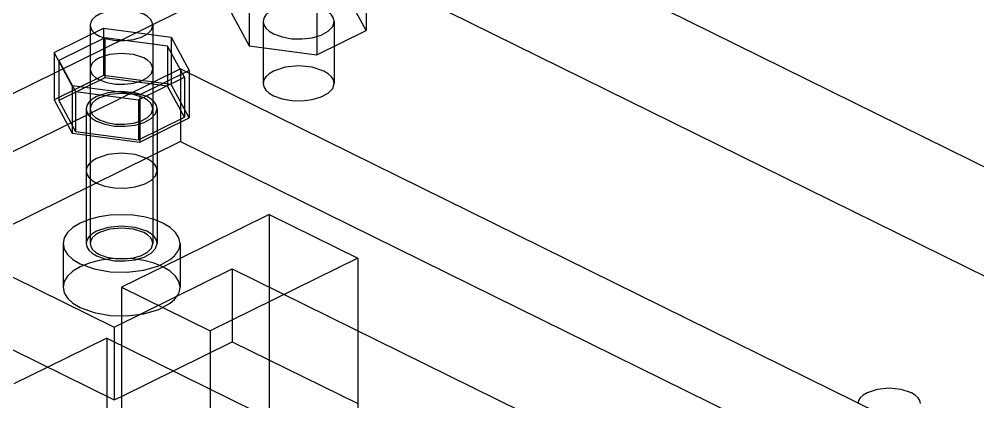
# Model space of a CAD drawing. Header units: millimetres. Extents: x 8 to 412, y 8 to 289.
# Drawn here: x 163.92 to 197.84, y 228.56 to 242.08 of the extents above; entities that cross this region are included whole.
import ezdxf

# ---------------------------------------------------------------- set-up
doc = ezdxf.new("R2010")
doc.units = ezdxf.units.MM
doc.layers.add('HIDDEN', color=8, linetype='Continuous')
doc.layers.add('OUTLINE', color=7, linetype='Continuous')

msp = doc.modelspace()

# ---------------------------------------------------------------- linework, layer by layer
at = {"layer": 'HIDDEN'}
for points in [[(176.203, 243.356), (176.203, 241.685)], [(176.203, 241.685), (175.563, 242.861)], [(172.065, 242.81), (172.065, 241.139)], [(175.07, 242), (175.046, 242.12), (174.974, 242.236), (174.858, 242.343), (174.702, 242.437), (174.295, 242.571), (173.814, 242.618), (173.334, 242.571), (172.926, 242.437), (172.77, 242.343), (172.654, 242.236), (172.583, 242.12), (172.558, 242)], [(174.454, 242.495), (174.454, 240.823)], [(168.655, 241.871), (168.633, 241.978), (168.57, 242.08), (168.468, 242.174), (168.33, 242.257), (167.971, 242.375), (167.547, 242.417), (167.123, 242.375), (166.763, 242.257), (166.626, 242.174), (166.523, 242.08), (166.46, 241.978), (166.439, 241.871)], [(171.425, 242.315), (172.065, 241.139)], [(166.439, 241.871), (166.46, 241.765), (166.523, 241.662), (166.626, 241.568), (166.763, 241.485)], [(166.439, 241.871), (166.439, 234.157)], [(166.763, 241.485), (167.025, 241.39), (167.331, 241.336), (167.655, 241.328), (167.971, 241.367), (168.25, 241.45), (168.468, 241.568), (168.607, 241.713), (168.655, 241.871)], [(168.655, 241.871), (168.655, 234.157)], [(172.558, 242), (172.583, 241.879), (172.654, 241.763), (172.77, 241.656), (172.926, 241.563)], [(172.558, 242), (172.558, 239.814)], [(172.926, 241.563), (173.222, 241.455), (173.569, 241.393), (173.937, 241.385), (174.295, 241.429), (174.611, 241.522), (174.858, 241.656), (175.016, 241.82), (175.07, 242)], [(175.07, 242), (175.07, 239.814)], [(165.158, 240.901), (166.907, 241.762)], [(166.907, 241.762), (169.296, 241.447)], [(166.907, 241.762), (166.907, 240.09)], [(174.454, 240.823), (176.203, 241.685)], [(166.951, 241.423), (165.323, 240.622)], [(169.175, 241.13), (166.951, 241.423)], [(166.951, 241.423), (166.951, 240.009)], [(169.296, 241.447), (169.936, 240.27)], [(169.296, 241.447), (169.296, 239.775)], [(172.065, 241.139), (174.454, 240.823)], [(165.798, 239.724), (165.158, 240.901)], [(165.158, 240.901), (165.158, 239.229)], [(168.655, 240.328), (168.633, 240.435), (168.57, 240.537), (168.468, 240.631), (168.33, 240.714), (167.971, 240.832), (167.547, 240.874), (167.123, 240.832), (166.763, 240.714), (166.626, 240.631), (166.523, 240.537), (166.46, 240.435), (166.439, 240.328)], [(169.771, 240.035), (169.175, 241.13)], [(169.175, 241.13), (169.175, 239.716)], [(165.323, 240.622), (165.323, 239.207)], [(165.323, 240.622), (165.919, 239.527)], [(166.439, 240.328), (166.46, 240.222), (166.523, 240.12), (166.626, 240.025), (166.763, 239.943)], [(166.439, 240.328), (166.439, 238.914)], [(166.763, 239.943), (167.025, 239.847), (167.331, 239.793), (167.655, 239.785), (167.971, 239.824), (168.25, 239.907), (168.468, 240.025), (168.607, 240.17), (168.655, 240.328)], [(169.936, 240.27), (168.187, 239.409)], [(168.655, 240.328), (168.655, 238.914)], [(169.936, 240.27), (169.936, 238.599)], [(166.907, 240.09), (165.158, 239.229)], [(166.951, 240.009), (165.323, 239.207)], [(169.296, 239.775), (166.907, 240.09)], [(169.175, 239.716), (166.951, 240.009)], [(168.143, 239.233), (169.771, 240.035)], [(169.771, 240.035), (169.771, 238.621)], [(168.187, 239.409), (165.798, 239.724)], [(165.798, 239.724), (165.798, 238.053)], [(165.919, 239.527), (165.919, 238.112)], [(165.919, 239.527), (168.143, 239.233)], [(168.802, 238.914), (168.778, 239.035), (168.707, 239.151), (168.591, 239.257), (168.435, 239.351), (168.027, 239.485), (167.547, 239.532), (167.066, 239.485), (166.659, 239.351), (166.503, 239.257), (166.387, 239.151), (166.315, 239.035), (166.291, 238.914)], [(168.655, 238.914), (168.633, 239.02), (168.57, 239.123), (168.468, 239.217), (168.33, 239.3), (167.971, 239.418), (167.547, 239.459), (167.123, 239.418), (166.763, 239.3), (166.626, 239.217), (166.523, 239.123), (166.46, 239.02), (166.439, 238.914)], [(169.771, 238.621), (169.175, 239.716)], [(169.936, 238.599), (169.296, 239.775)], [(165.158, 239.229), (165.798, 238.053)], [(165.323, 239.207), (165.919, 238.112)], [(168.143, 239.233), (168.143, 237.819)], [(168.187, 239.409), (168.187, 237.738)], [(166.291, 238.914), (166.315, 238.793), (166.387, 238.677), (166.503, 238.571), (166.659, 238.477)], [(166.291, 238.914), (166.291, 236.728)], [(166.439, 238.914), (166.46, 238.808), (166.523, 238.705), (166.626, 238.611), (166.763, 238.528)], [(166.659, 238.477), (166.955, 238.369), (167.302, 238.308), (167.67, 238.299), (168.027, 238.343), (168.343, 238.436), (168.591, 238.571), (168.748, 238.735), (168.802, 238.914)], [(166.763, 238.528), (167.025, 238.433), (167.331, 238.379), (167.655, 238.371), (167.971, 238.41), (168.25, 238.492), (168.468, 238.611), (168.607, 238.756), (168.655, 238.914)], [(168.802, 238.914), (168.802, 236.728)], [(168.143, 237.819), (169.771, 238.621)], [(168.187, 237.738), (169.936, 238.599)], [(165.919, 238.112), (168.143, 237.819)], [(165.798, 238.053), (168.187, 237.738)], [(168.802, 236.728), (168.778, 236.849), (168.707, 236.965), (168.591, 237.072), (168.435, 237.165), (168.027, 237.299), (167.547, 237.346), (167.066, 237.299), (166.659, 237.165), (166.503, 237.072), (166.387, 236.965), (166.315, 236.849), (166.291, 236.728)], [(168.802, 236.728), (168.778, 236.849), (168.707, 236.965), (168.591, 237.072), (168.435, 237.165), (168.027, 237.299), (167.547, 237.346), (167.066, 237.299), (166.659, 237.165), (166.503, 237.072), (166.387, 236.965), (166.315, 236.849), (166.291, 236.728)], [(166.291, 236.728), (166.315, 236.608), (166.387, 236.492), (166.503, 236.385), (166.659, 236.291)], [(166.291, 236.728), (166.315, 236.608), (166.387, 236.492), (166.503, 236.385), (166.659, 236.291)], [(166.291, 236.728), (166.291, 234.157)], [(166.659, 236.291), (166.955, 236.183), (167.302, 236.122), (167.67, 236.113), (168.027, 236.157), (168.343, 236.25), (168.591, 236.385), (168.748, 236.549), (168.802, 236.728)], [(166.659, 236.291), (166.955, 236.183), (167.302, 236.122), (167.67, 236.113), (168.027, 236.157), (168.343, 236.25), (168.591, 236.385), (168.748, 236.549), (168.802, 236.728)], [(168.802, 236.728), (168.802, 234.157)], [(159.19, 235.185), (167.286, 231.2)], [(168.802, 234.157), (168.778, 234.277), (168.707, 234.393), (168.591, 234.5), (168.435, 234.594), (168.027, 234.728), (167.547, 234.775), (167.066, 234.728), (166.659, 234.594), (166.503, 234.5), (166.387, 234.393), (166.315, 234.277), (166.291, 234.157)], [(168.655, 234.157), (168.633, 234.263), (168.57, 234.365), (168.468, 234.46), (168.33, 234.542), (167.971, 234.661), (167.547, 234.702), (167.123, 234.661), (166.763, 234.542), (166.626, 234.46), (166.523, 234.365), (166.46, 234.263), (166.439, 234.157)], [(165.479, 234.157), (165.518, 233.958), (165.636, 233.767), (165.827, 233.591), (166.084, 233.437)], [(166.084, 233.437), (166.572, 233.259), (167.143, 233.158), (167.75, 233.143), (168.338, 233.216), (168.859, 233.37), (169.266, 233.591), (169.416, 233.721), (169.526, 233.861), (169.593, 234.007), (169.615, 234.157)], [(166.291, 234.157), (166.315, 234.036), (166.387, 233.92), (166.503, 233.813), (166.659, 233.72)], [(166.439, 234.157), (166.46, 234.05), (166.523, 233.948), (166.626, 233.854), (166.763, 233.771)], [(166.659, 233.72), (166.955, 233.611), (167.302, 233.55), (167.67, 233.541), (168.027, 233.586), (168.343, 233.679), (168.591, 233.813), (168.748, 233.977), (168.802, 234.157)], [(166.763, 233.771), (167.025, 233.676), (167.331, 233.622), (167.655, 233.614), (167.971, 233.653), (168.25, 233.735), (168.468, 233.854), (168.607, 233.998), (168.655, 234.157)], [(169.615, 233.632), (167.547, 232.614)], [(175.903, 233.642), (170.68, 231.071)], [(167.286, 231.2), (171.464, 233.257)], [(171.464, 233.257), (187.654, 225.285)], [(171.464, 233.257), (171.464, 230.685)], [(167.547, 232.614), (170.68, 231.071)], [(167.547, 232.614), (167.547, 231.596)], [(167.286, 231.2), (167.286, 228.628)], [(170.68, 231.071), (170.68, 226.571)], [(167.025, 230.814), (164.935, 229.785)], [(167.025, 230.814), (167.025, 228.757)], [(167.025, 230.814), (175.773, 226.507)], [(167.547, 228.757), (171.464, 230.685)], [(171.464, 230.685), (175.903, 228.499)], [(195.813, 228.499), (195.792, 228.606), (195.729, 228.708), (195.626, 228.803), (195.488, 228.885), (195.129, 229.003), (194.705, 229.045), (194.281, 229.003), (193.922, 228.885), (193.784, 228.803), (193.681, 228.708), (193.618, 228.606), (193.597, 228.499)]]:
    msp.add_lwpolyline(points, dxfattribs=at)
at = {"layer": 'OUTLINE'}
for points in [[(174.336, 248.557), (210.895, 230.557)], [(174.336, 244.7), (75.105, 195.841)], [(174.336, 244.7), (210.895, 226.699)], [(169.636, 240.328), (159.19, 235.185)], [(169.636, 240.328), (169.636, 237.757)], [(169.636, 240.328), (202.017, 224.385)], [(175.07, 239.814), (175.046, 239.935), (174.974, 240.051), (174.858, 240.157), (174.702, 240.251), (174.295, 240.385), (173.814, 240.432), (173.334, 240.385), (172.926, 240.251), (172.77, 240.157), (172.654, 240.051), (172.583, 239.935), (172.558, 239.814)], [(172.558, 239.814), (172.583, 239.693), (172.654, 239.577), (172.77, 239.471), (172.926, 239.377)], [(172.926, 239.377), (173.222, 239.269), (173.569, 239.208), (173.937, 239.199), (174.295, 239.243), (174.611, 239.336), (174.858, 239.471), (175.016, 239.635), (175.07, 239.814)], [(169.636, 237.757), (159.19, 232.614)], [(169.636, 237.757), (202.017, 221.814)], [(169.615, 234.157), (169.575, 234.355), (169.457, 234.546), (169.266, 234.722), (169.009, 234.877), (168.696, 235.003), (168.338, 235.097), (167.95, 235.155), (167.547, 235.175), (167.143, 235.155), (166.755, 235.097), (166.398, 235.003), (166.084, 234.877), (165.827, 234.722), (165.636, 234.546), (165.518, 234.355), (165.479, 234.157)], [(172.77, 235.185), (169.615, 233.632)], [(172.77, 235.185), (175.903, 233.642)], [(172.77, 235.185), (172.77, 228.114)], [(165.479, 234.157), (165.479, 232.614)], [(169.615, 234.157), (169.615, 232.614)], [(169.615, 232.614), (169.575, 232.812), (169.457, 233.004), (169.266, 233.18), (169.009, 233.334), (168.696, 233.46), (168.338, 233.555), (167.95, 233.613), (167.547, 233.632), (167.143, 233.613), (166.755, 233.555), (166.398, 233.46), (166.084, 233.334), (165.827, 233.18), (165.636, 233.004), (165.518, 232.812), (165.479, 232.614)], [(175.903, 233.642), (175.903, 226.571)], [(159.19, 232.614), (167.286, 228.628)], [(165.479, 232.614), (165.518, 232.415), (165.636, 232.224), (165.827, 232.048), (166.084, 231.894)], [(166.084, 231.894), (166.572, 231.716), (167.143, 231.615), (167.75, 231.6), (168.338, 231.673), (168.859, 231.827), (169.266, 232.048), (169.416, 232.178), (169.526, 232.318), (169.593, 232.464), (169.615, 232.614)], [(167.547, 231.596), (167.547, 224.899)], [(164.935, 229.785), (163.734, 229.194)], [(167.025, 228.757), (167.025, 225.671)], [(167.286, 228.628), (167.547, 228.757)]]:
    msp.add_lwpolyline(points, dxfattribs=at)

doc.saveas('drawing.dxf')
